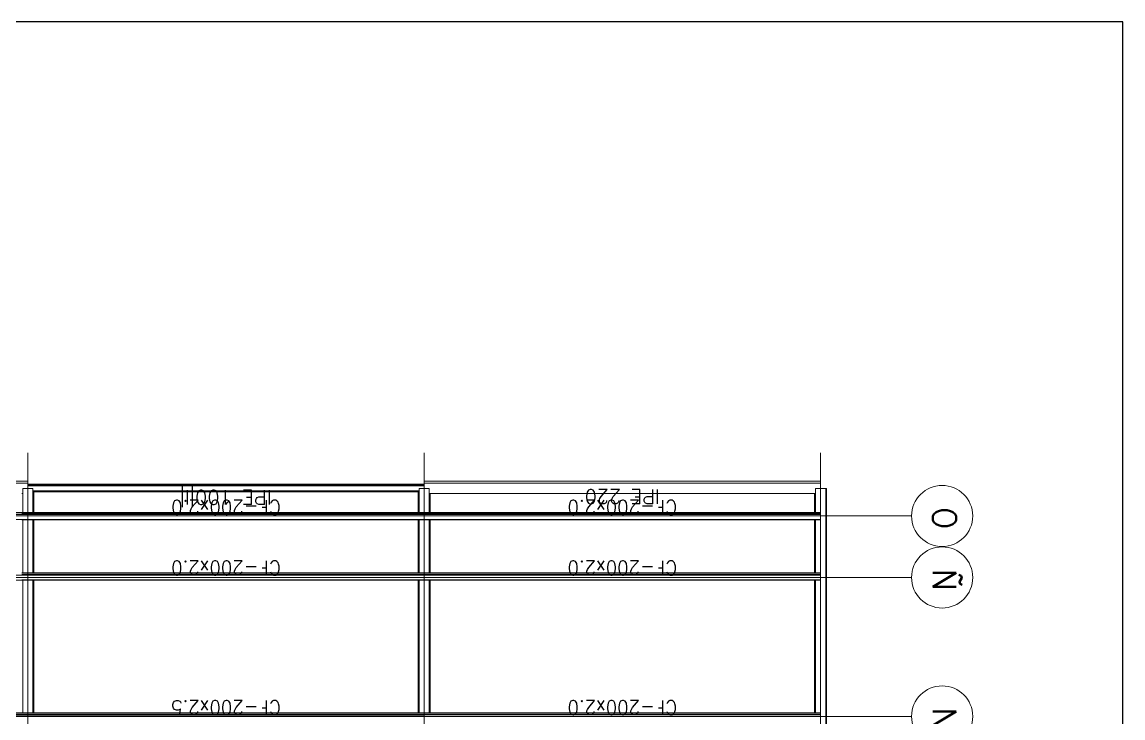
# Model space of a CAD drawing. Header units: millimetres. Extents: x 0 to 149, y -64 to 103.
# Drawn here: x 84.43 to 96.23, y 6.68 to 14.15 of the extents above; entities that cross this region are included whole.
import ezdxf
from ezdxf.enums import TextEntityAlignment as Align

# ---------------------------------------------------------------- set-up
doc = ezdxf.new("R2010")
doc.units = ezdxf.units.MM
for name, color, linetype, lineweight in [('BARRAS_DE_ACERO', 7, 'Continuous', 9), ('COTAS', 13, 'Continuous', 9), ('ejes', 251, 'Continuous', 0), ('REFERENCIA_DE_LAS_BARRAS', 2, 'Continuous', 9)]:
    doc.layers.add(name, color=color, linetype=linetype, lineweight=lineweight)
doc.styles.add('CYPETXT', font='romans__.ttf', dxfattribs={"height": 0.2})
doc.styles.get("Standard").update_dxf_attribs({"font": 'txt.shx'})

# ---------------------------------------------------------------- blocks, each defined once
blk = doc.blocks.new('DIN_A3')
for p, q in [((96.231, 14.149), (54.231, 14.149)), ((96.231, -15.551), (96.231, 14.149))]:
    blk.add_line(p, q)

msp = doc.modelspace()

# ---------------------------------------------------------------- linework, layer by layer
at = {"layer": 'BARRAS_DE_ACERO'}
for p, q in [((84.488, 9.22), (71.738, 9.22)), ((84.488, 9.219), (84.488, 9.22)), ((88.738, 9.22), (88.738, 9.219)), ((88.738, 9.22), (92.988, 9.22)), ((88.738, 9.219), (92.988, 9.219)), ((84.543, 9.143), (84.433, 9.143)), ((84.433, 9.089), (84.433, 9.143)), ((84.488, 9.198), (84.488, 9.19)), ((84.488, 9.19), (84.488, 9.181)), ((88.738, 9.19), (84.488, 9.19)), ((84.488, 9.181), (84.488, 9.171)), ((84.488, 9.171), (84.488, 9.171)), ((88.738, 9.171), (84.488, 9.171)), ((84.488, 9.171), (88.738, 9.171)), ((84.543, 9.143), (84.543, 9.116)), ((84.543, 9.116), (88.683, 9.116)), ((84.553, 9.107), (88.673, 9.107)), ((88.673, 9.109), (88.683, 9.109)), ((88.673, 9.107), (88.673, 9.109)), ((88.683, 9.143), (88.793, 9.143)), ((88.683, 9.109), (88.683, 8.886)), ((88.738, 9.199), (88.738, 9.198)), ((88.738, 9.198), (92.988, 9.198)), ((88.738, 9.19), (88.738, 9.198)), ((88.738, 9.181), (88.738, 9.19)), ((88.738, 9.171), (88.738, 9.171)), ((88.793, 9.143), (88.793, 9.089)), ((92.988, 9.198), (92.988, 9.162)), ((92.988, 9.143), (92.988, 9.162)), ((92.988, 9.143), (93.043, 9.143)), ((93.043, -0.807), (93.043, 9.143)), ((93.053, 9.143), (93.043, 9.143)), ((93.053, 9.143), (93.053, -0.807)), ((84.433, 9.089), (84.423, 9.089)), ((84.433, 9.089), (84.433, 8.886)), ((88.793, 9.089), (88.803, 9.089)), ((88.803, 9.089), (92.923, 9.089)), ((92.933, 9.089), (92.923, 9.089)), ((92.933, 9.089), (92.933, 8.886)), ((75.991, 8.883), (84.485, 8.883)), ((80.17, 8.882), (84.485, 8.882)), ((84.433, 8.886), (84.423, 8.886)), ((84.423, 8.869), (84.433, 8.869)), ((84.433, 8.867), (84.423, 8.867)), ((84.423, 8.867), (84.433, 8.867)), ((84.433, 8.865), (84.423, 8.865)), ((84.433, 8.862), (84.423, 8.862)), ((84.433, 8.886), (84.543, 8.886)), ((84.488, 8.869), (84.433, 8.869)), ((84.433, 8.867), (88.673, 8.867)), ((84.433, 8.867), (84.543, 8.867)), ((88.733, 8.865), (84.433, 8.865)), ((84.433, 8.864), (84.488, 8.864)), ((84.433, 8.862), (84.488, 8.862)), ((84.485, 8.883), (84.553, 8.883)), ((84.491, 8.882), (84.485, 8.882)), ((84.488, 8.869), (84.491, 8.869)), ((88.76, 8.864), (84.488, 8.864)), ((84.488, 8.862), (84.491, 8.862)), ((84.553, 8.882), (84.491, 8.882)), ((84.491, 8.869), (88.673, 8.869)), ((88.738, 8.862), (84.491, 8.862)), ((84.543, 8.885), (84.553, 8.885)), ((87.691, 8.867), (84.543, 8.867)), ((84.553, 8.886), (88.673, 8.886)), ((88.673, 8.885), (84.553, 8.885)), ((84.553, 8.883), (84.553, 8.883)), ((88.673, 8.883), (84.553, 8.883)), ((84.553, 8.882), (88.673, 8.882)), ((87.691, 8.867), (88.683, 8.867)), ((88.683, 8.885), (88.673, 8.885)), ((88.673, 8.883), (88.683, 8.883)), ((88.683, 8.882), (88.673, 8.882)), ((88.683, 8.869), (88.673, 8.869)), ((88.683, 8.867), (88.673, 8.867)), ((88.683, 8.886), (88.741, 8.886)), ((88.74, 8.885), (88.683, 8.885)), ((88.735, 8.883), (88.683, 8.883)), ((88.741, 8.882), (88.683, 8.882)), ((92.988, 8.869), (88.683, 8.869)), ((88.683, 8.867), (88.738, 8.867)), ((88.683, 8.867), (91.941, 8.867)), ((92.923, 8.865), (88.733, 8.865)), ((88.739, 8.883), (88.735, 8.883)), ((88.741, 8.867), (88.738, 8.867)), ((88.738, 8.862), (92.923, 8.862)), ((88.739, 8.883), (88.741, 8.883)), ((88.74, 8.885), (88.741, 8.885)), ((88.741, 8.883), (88.786, 8.883)), ((88.741, 8.883), (88.741, 8.883)), ((92.988, 8.882), (88.741, 8.882)), ((92.923, 8.867), (88.741, 8.867)), ((88.76, 8.864), (90.734, 8.864)), ((92.988, 8.885), (88.764, 8.885)), ((88.786, 8.883), (92.988, 8.883)), ((92.923, 8.864), (90.734, 8.864)), ((91.941, 8.867), (92.923, 8.867)), ((92.933, 8.886), (92.923, 8.886)), ((92.933, 8.867), (92.923, 8.867)), ((92.933, 8.867), (92.923, 8.867)), ((92.923, 8.865), (92.933, 8.865)), ((92.923, 8.864), (92.933, 8.864)), ((92.923, 8.862), (92.933, 8.862)), ((92.988, 8.886), (92.933, 8.886)), ((92.933, 8.867), (92.988, 8.867)), ((92.988, 8.865), (92.933, 8.865)), ((92.988, 8.864), (92.933, 8.864)), ((92.933, 8.862), (92.988, 8.862)), ((92.988, 8.885), (92.988, 8.886)), ((92.988, 8.885), (92.988, 8.883)), ((92.988, 8.883), (92.988, 8.882)), ((92.988, 8.882), (92.988, 8.869)), ((92.988, 8.867), (92.988, 8.865)), ((92.988, 8.867), (92.988, 8.867)), ((92.988, 8.862), (92.988, 8.811)), ((84.433, 8.81), (84.423, 8.81)), ((88.71, 8.808), (84.423, 8.808)), ((84.433, 8.808), (84.423, 8.808)), ((84.433, 8.811), (88.735, 8.811)), ((88.721, 8.81), (84.433, 8.81)), ((84.433, 8.808), (84.543, 8.808)), ((84.543, 8.807), (84.433, 8.807)), ((84.543, 8.808), (84.551, 8.808)), ((84.543, 8.807), (84.553, 8.807)), ((84.553, 8.808), (84.551, 8.808)), ((84.553, 8.808), (88.726, 8.808)), ((84.553, 8.807), (88.673, 8.807)), ((84.553, 8.807), (84.553, 8.236)), ((88.683, 8.807), (88.735, 8.807)), ((88.713, 8.808), (88.71, 8.808)), ((88.713, 8.808), (88.728, 8.808)), ((88.731, 8.81), (88.721, 8.81)), ((88.726, 8.808), (88.731, 8.808)), ((88.728, 8.808), (88.731, 8.808)), ((88.735, 8.81), (88.731, 8.81)), ((88.735, 8.808), (88.731, 8.808)), ((88.735, 8.808), (88.731, 8.808)), ((92.923, 8.811), (88.735, 8.811)), ((92.923, 8.81), (88.735, 8.81)), ((88.766, 8.808), (88.735, 8.808)), ((88.735, 8.808), (88.75, 8.808)), ((88.793, 8.807), (88.735, 8.807)), ((88.75, 8.808), (88.793, 8.808)), ((88.793, 8.808), (92.923, 8.808)), ((92.923, 8.811), (92.933, 8.811)), ((92.923, 8.81), (92.933, 8.81)), ((92.923, 8.808), (92.933, 8.808)), ((92.933, 8.811), (92.988, 8.811)), ((92.933, 8.81), (92.988, 8.81)), ((92.933, 8.808), (92.988, 8.808)), ((92.933, 8.808), (92.988, 8.808)), ((92.988, 8.807), (92.933, 8.807)), ((92.988, 8.811), (92.988, 8.81)), ((92.988, 8.81), (92.988, 8.808)), ((92.988, 8.808), (92.988, 8.807)), ((92.988, 8.808), (92.988, 8.808)), ((80.235, 8.157), (84.433, 8.157)), ((84.433, 8.212), (80.305, 8.212)), ((84.423, 8.236), (84.433, 8.236)), ((84.423, 8.234), (84.428, 8.234)), ((84.433, 8.232), (84.423, 8.232)), ((84.433, 8.232), (84.423, 8.232)), ((84.433, 8.218), (84.423, 8.218)), ((84.433, 8.217), (84.423, 8.217)), ((84.423, 8.216), (84.433, 8.216)), ((84.433, 8.215), (84.423, 8.215)), ((84.423, 8.161), (88.803, 8.161)), ((88.799, 8.158), (84.423, 8.158)), ((84.428, 8.234), (84.433, 8.234)), ((84.433, 8.236), (84.485, 8.236)), ((84.543, 8.234), (84.433, 8.234)), ((84.433, 8.232), (84.485, 8.232)), ((84.543, 8.232), (84.433, 8.232)), ((84.543, 8.218), (84.433, 8.218)), ((84.485, 8.217), (84.433, 8.217)), ((84.433, 8.216), (84.485, 8.216)), ((84.543, 8.215), (84.433, 8.215)), ((84.433, 8.212), (84.543, 8.212)), ((84.433, 8.157), (84.543, 8.157)), ((84.543, 8.236), (84.485, 8.236)), ((84.543, 8.232), (84.485, 8.232)), ((84.485, 8.217), (84.543, 8.217)), ((84.543, 8.216), (84.485, 8.216)), ((84.553, 8.234), (84.543, 8.234)), ((84.543, 8.232), (84.553, 8.232)), ((84.543, 8.218), (84.553, 8.218)), ((84.543, 8.217), (84.553, 8.217)), ((84.553, 8.216), (84.543, 8.216)), ((84.553, 8.215), (84.543, 8.215)), ((84.553, 8.212), (84.543, 8.212)), ((84.543, 8.157), (84.553, 8.157)), ((88.673, 8.157), (84.543, 8.157)), ((88.673, 8.236), (84.553, 8.236)), ((84.553, 8.234), (88.673, 8.234)), ((88.673, 8.232), (84.553, 8.232)), ((88.673, 8.218), (84.553, 8.218)), ((84.553, 8.217), (88.673, 8.217)), ((84.553, 8.216), (88.673, 8.216)), ((88.673, 8.215), (84.553, 8.215)), ((84.553, 8.213), (88.673, 8.213)), ((84.553, 8.212), (88.673, 8.212)), ((84.553, 8.157), (84.553, 6.736)), ((88.673, 8.157), (84.553, 8.157)), ((88.683, 8.236), (88.673, 8.236)), ((88.673, 8.234), (88.683, 8.234)), ((88.673, 8.232), (88.683, 8.232)), ((88.673, 8.218), (88.683, 8.218)), ((88.673, 8.217), (88.683, 8.217)), ((88.673, 8.216), (88.683, 8.216)), ((88.673, 8.215), (88.683, 8.215)), ((88.683, 8.213), (88.673, 8.213)), ((88.683, 8.212), (88.673, 8.212)), ((88.793, 8.157), (88.673, 8.157)), ((88.673, 8.157), (88.683, 8.157)), ((88.673, 6.736), (88.673, 8.157)), ((88.683, 8.236), (88.741, 8.236)), ((88.683, 8.234), (88.715, 8.234)), ((88.683, 8.232), (88.735, 8.232)), ((88.683, 8.232), (88.735, 8.232)), ((88.735, 8.218), (88.683, 8.218)), ((88.735, 8.216), (88.683, 8.216)), ((88.735, 8.213), (88.683, 8.213)), ((88.683, 8.212), (88.735, 8.212)), ((88.793, 8.157), (88.683, 8.157)), ((88.683, 6.736), (88.683, 8.157)), ((88.735, 8.234), (88.715, 8.234)), ((88.735, 8.234), (88.793, 8.234)), ((88.793, 8.232), (88.735, 8.232)), ((88.793, 8.232), (88.735, 8.232)), ((88.793, 8.218), (88.735, 8.218)), ((88.793, 8.216), (88.735, 8.216)), ((88.793, 8.213), (88.735, 8.213)), ((88.793, 8.212), (88.735, 8.212)), ((88.803, 8.236), (88.793, 8.236)), ((88.803, 8.234), (88.793, 8.234)), ((88.793, 8.232), (88.803, 8.232)), ((88.793, 8.232), (88.803, 8.232)), ((88.793, 8.218), (88.803, 8.218)), ((88.793, 8.217), (88.803, 8.217)), ((88.793, 8.216), (88.803, 8.216)), ((88.793, 8.215), (88.803, 8.215)), ((88.793, 8.213), (88.803, 8.213)), ((88.803, 8.212), (88.793, 8.212)), ((88.793, 8.157), (92.933, 8.157)), ((88.793, 8.157), (88.793, 6.736)), ((92.988, 8.159), (88.799, 8.159)), ((92.923, 8.158), (88.799, 8.158)), ((92.923, 8.236), (88.803, 8.236)), ((88.803, 8.234), (92.985, 8.234)), ((92.985, 8.232), (88.803, 8.232)), ((88.803, 8.232), (92.985, 8.232)), ((88.803, 8.218), (92.985, 8.218)), ((88.803, 8.217), (92.985, 8.217)), ((88.803, 8.216), (92.985, 8.216)), ((88.803, 8.215), (92.985, 8.215)), ((88.803, 8.213), (92.985, 8.213)), ((88.803, 8.212), (92.985, 8.212)), ((92.985, 8.161), (88.803, 8.161)), ((92.923, 8.157), (88.803, 8.157)), ((92.988, 8.158), (92.923, 8.158)), ((92.933, 8.157), (92.923, 8.157)), ((92.933, 8.157), (92.988, 8.157)), ((92.988, 8.236), (92.985, 8.236)), ((92.988, 8.234), (92.985, 8.234)), ((92.988, 8.232), (92.985, 8.232)), ((92.988, 8.232), (92.985, 8.232)), ((92.988, 8.218), (92.985, 8.218)), ((92.988, 8.217), (92.985, 8.217)), ((92.988, 8.216), (92.985, 8.216)), ((92.985, 8.215), (92.986, 8.215)), ((92.985, 8.212), (92.988, 8.212)), ((92.988, 8.161), (92.985, 8.161)), ((92.986, 8.215), (92.988, 8.215)), ((92.987, 8.213), (92.988, 8.213)), ((92.988, 8.236), (92.988, 8.234)), ((92.988, 8.234), (92.988, 8.232)), ((92.988, 8.232), (92.988, 8.218)), ((92.988, 8.232), (92.988, 8.232)), ((92.988, 8.218), (92.988, 8.217)), ((92.988, 8.217), (92.988, 8.216)), ((92.988, 8.215), (92.988, 8.216)), ((92.988, 8.215), (92.988, 8.213)), ((92.988, 8.213), (92.988, 8.212)), ((92.988, 8.212), (92.988, 8.161)), ((92.988, 8.161), (92.988, 8.159)), ((92.988, 8.159), (92.988, 8.158)), ((92.988, 8.158), (92.988, 8.157)), ((92.988, 8.157), (92.988, 8.157)), ((80.241, 6.731), (84.491, 6.731)), ((80.291, 6.732), (84.433, 6.732)), ((84.491, 6.734), (80.305, 6.734)), ((84.433, 6.736), (84.423, 6.736)), ((84.433, 6.736), (84.491, 6.736)), ((84.491, 6.732), (84.433, 6.732)), ((84.491, 6.736), (84.543, 6.736)), ((84.491, 6.734), (84.511, 6.734)), ((84.543, 6.732), (84.491, 6.732)), ((88.673, 6.731), (84.491, 6.731)), ((84.543, 6.734), (84.511, 6.734)), ((84.543, 6.734), (84.553, 6.734)), ((84.543, 6.732), (88.673, 6.732)), ((88.673, 6.736), (84.553, 6.736)), ((88.673, 6.734), (84.553, 6.734)), ((88.673, 6.736), (88.683, 6.736)), ((88.673, 6.734), (88.683, 6.734)), ((88.683, 6.732), (88.673, 6.732)), ((88.683, 6.731), (88.673, 6.731)), ((88.736, 6.736), (88.683, 6.736)), ((88.683, 6.734), (88.735, 6.734)), ((88.683, 6.732), (88.738, 6.732)), ((88.738, 6.731), (88.683, 6.731)), ((88.738, 6.734), (88.735, 6.734)), ((88.738, 6.736), (88.741, 6.736)), ((88.738, 6.734), (88.738, 6.734)), ((88.741, 6.732), (88.738, 6.732)), ((88.738, 6.732), (88.738, 6.732)), ((88.738, 6.732), (88.741, 6.732)), ((88.738, 6.732), (88.738, 6.732)), ((88.738, 6.731), (88.738, 6.732)), ((88.793, 6.736), (88.741, 6.736)), ((88.793, 6.734), (88.741, 6.734)), ((88.741, 6.732), (88.748, 6.732)), ((88.741, 6.732), (92.985, 6.732)), ((88.748, 6.732), (88.793, 6.732)), ((88.803, 6.736), (88.793, 6.736)), ((88.793, 6.734), (88.803, 6.734)), ((92.985, 6.732), (88.793, 6.732)), ((88.803, 6.734), (92.985, 6.734)), ((92.923, 6.736), (92.933, 6.736)), ((92.988, 6.736), (92.933, 6.736)), ((92.985, 6.734), (92.988, 6.734)), ((92.988, 6.732), (92.988, 6.718)), ((84.433, 6.715), (75.988, 6.715)), ((84.433, 6.711), (80.238, 6.711)), ((84.485, 6.718), (80.304, 6.718)), ((80.304, 6.716), (84.485, 6.716)), ((84.433, 6.713), (84.423, 6.713)), ((84.485, 6.715), (84.433, 6.715)), ((84.433, 6.713), (84.485, 6.713)), ((84.433, 6.711), (84.485, 6.711)), ((84.485, 6.718), (84.49, 6.718)), ((84.485, 6.717), (84.488, 6.717)), ((84.488, 6.716), (84.485, 6.716)), ((84.488, 6.715), (84.485, 6.715)), ((84.488, 6.713), (84.485, 6.713)), ((84.488, 6.711), (84.485, 6.711)), ((84.491, 6.717), (84.488, 6.717)), ((84.491, 6.716), (84.488, 6.716)), ((84.491, 6.715), (84.488, 6.715)), ((84.491, 6.711), (84.488, 6.711)), ((84.49, 6.718), (84.491, 6.718)), ((84.553, 6.718), (84.491, 6.718)), ((88.655, 6.717), (84.491, 6.717)), ((84.491, 6.716), (84.507, 6.716)), ((84.491, 6.715), (84.542, 6.715)), ((88.673, 6.711), (84.491, 6.711)), ((84.507, 6.716), (88.673, 6.716)), ((88.673, 6.715), (84.542, 6.715)), ((88.673, 6.718), (84.553, 6.718)), ((86.816, 6.713), (88.673, 6.713)), ((88.683, 6.718), (88.673, 6.718)), ((88.683, 6.716), (88.673, 6.716)), ((88.683, 6.715), (88.673, 6.715)), ((88.683, 6.713), (88.673, 6.713)), ((88.673, 6.711), (88.683, 6.711)), ((88.738, 6.718), (88.683, 6.718)), ((88.683, 6.716), (88.738, 6.716)), ((88.683, 6.715), (88.738, 6.715)), ((88.738, 6.718), (88.741, 6.718)), ((88.738, 6.717), (88.738, 6.717)), ((88.741, 6.717), (88.738, 6.717)), ((88.738, 6.716), (88.738, 6.717)), ((88.738, 6.716), (88.738, 6.715)), ((88.738, 6.716), (88.738, 6.716)), ((88.741, 6.716), (88.738, 6.716)), ((88.738, 6.715), (88.793, 6.715)), ((88.738, 6.715), (88.738, 6.713)), ((88.738, 6.715), (88.738, 6.715)), ((88.738, 6.712), (88.738, 6.713)), ((88.741, 6.712), (88.738, 6.712)), ((88.793, 6.718), (88.741, 6.718)), ((91.925, 6.717), (88.741, 6.717)), ((92.985, 6.716), (88.741, 6.716)), ((92.985, 6.712), (88.741, 6.712)), ((88.793, 6.718), (88.803, 6.718)), ((92.985, 6.715), (88.793, 6.715)), ((92.985, 6.718), (88.803, 6.718)), ((92.985, 6.717), (91.925, 6.717)), ((92.988, 6.718), (92.985, 6.718)), ((92.988, 6.717), (92.985, 6.717)), ((92.988, 6.716), (92.985, 6.716)), ((92.988, 6.715), (92.985, 6.715)), ((92.988, 6.713), (92.985, 6.713)), ((92.988, 6.712), (92.985, 6.712)), ((92.988, 6.718), (92.988, 6.717)), ((92.988, 6.717), (92.988, 6.716)), ((92.988, 6.716), (92.988, 6.715)), ((92.988, 6.715), (92.988, 6.713)), ((92.988, 6.713), (92.988, 6.712)), ((92.988, 6.712), (92.988, 6.661))]:
    msp.add_line(p, q, dxfattribs=at)
for points in [[(71.738, 9.2), (71.738, 9.199), (84.488, 9.199), (84.488, 9.219)], [(84.488, 9.219), (71.738, 9.219), (71.738, 9.2)], [(88.738, 9.219), (88.738, 9.199), (92.988, 9.199)], [(92.988, 9.22), (92.988, 9.219), (92.988, 9.199), (92.988, 9.198)], [(71.738, 9.198), (84.488, 9.198), (84.488, 9.199)], [(88.738, 9.171), (88.738, 9.181), (84.488, 9.181)], [(84.543, 9.116), (84.543, 9.109), (84.553, 9.109)], [(84.543, 9.109), (84.543, 8.886), (84.553, 8.886)], [(84.553, 8.886), (84.553, 9.107), (84.553, 9.109)], [(88.673, 9.107), (88.673, 8.886), (88.683, 8.886)], [(88.683, 9.143), (88.683, 9.116), (88.683, 9.109)], [(92.988, 9.143), (92.933, 9.143), (92.933, 9.089)], [(88.741, 8.886), (88.793, 8.886), (88.793, 9.089)], [(88.793, 8.886), (88.803, 8.886), (88.803, 9.089)], [(88.803, 8.886), (92.923, 8.886), (92.923, 9.089)], [(84.543, 8.885), (80.305, 8.885), (76.055, 8.885)], [(84.433, 8.864), (84.423, 8.864), (80.305, 8.864)], [(88.741, 8.885), (88.741, 8.885), (88.764, 8.885)], [(92.933, 8.867), (92.988, 8.867), (92.988, 8.869)], [(92.988, 8.865), (92.988, 8.864), (92.988, 8.862)], [(84.433, 8.811), (84.423, 8.811), (80.305, 8.811), (80.241, 8.811), (76.055, 8.811)], [(84.433, 8.236), (84.433, 8.807), (84.423, 8.807)], [(84.543, 8.807), (84.543, 8.236), (84.553, 8.236)], [(88.683, 8.236), (88.683, 8.807), (88.673, 8.807), (88.673, 8.236)], [(88.741, 8.236), (88.793, 8.236), (88.793, 8.807)], [(88.766, 8.808), (92.923, 8.808), (92.933, 8.808)], [(88.803, 8.236), (88.803, 8.807), (88.793, 8.807)], [(88.803, 8.807), (92.923, 8.807), (92.933, 8.807), (92.933, 8.236), (92.985, 8.236)], [(92.923, 8.807), (92.923, 8.236), (92.933, 8.236)], [(80.235, 8.159), (84.433, 8.159), (88.799, 8.159)], [(84.553, 8.213), (84.543, 8.213), (84.433, 8.213), (84.423, 8.213)], [(84.433, 6.736), (84.433, 8.157), (84.423, 8.157)], [(84.433, 8.157), (84.5, 8.157), (84.543, 8.157)], [(84.543, 8.232), (84.553, 8.232), (88.673, 8.232), (88.683, 8.232)], [(84.543, 8.157), (84.543, 6.736), (84.553, 6.736)], [(88.793, 8.217), (88.735, 8.217), (88.683, 8.217)], [(88.793, 8.215), (88.735, 8.215), (88.683, 8.215)], [(88.793, 8.157), (88.803, 8.157), (88.803, 6.736)], [(88.803, 6.736), (92.923, 6.736), (92.923, 8.157)], [(92.988, 8.157), (92.933, 8.157), (92.933, 6.736)], [(92.987, 8.213), (92.987, 8.213), (92.985, 8.213)], [(88.738, 6.736), (88.738, 6.736), (88.736, 6.736)], [(88.738, 6.736), (88.738, 6.734), (88.741, 6.734)], [(88.738, 6.718), (88.738, 6.718), (88.738, 6.731)], [(92.985, 6.732), (92.988, 6.732), (92.988, 6.734), (92.988, 6.736)], [(92.985, 6.732), (92.988, 6.732), (92.988, 6.732)], [(84.485, 6.717), (83.318, 6.717), (80.305, 6.717)], [(86.816, 6.713), (84.491, 6.713), (84.488, 6.713)], [(88.738, 6.717), (88.683, 6.717), (88.673, 6.717), (88.655, 6.717)], [(88.683, 6.713), (88.738, 6.713), (88.738, 6.713)], [(88.683, 6.711), (88.738, 6.711), (88.738, 6.712)], [(88.738, 6.717), (88.738, 6.717), (88.738, 6.718)], [(92.985, 6.713), (90.734, 6.713), (88.738, 6.713)]]:
    msp.add_lwpolyline(points, dxfattribs=at)
at = {"layer": 'COTAS'}
for centre in [(94.292, 8.847), (94.292, 8.187), (94.292, 6.696)]:
    msp.add_circle(centre, 0.328, dxfattribs=at)
at = {"layer": 'ejes'}
for p, q in [((84.488, 9.524), (84.488, -11.597)), ((88.738, 9.524), (88.738, -11.597)), ((92.988, 9.524), (92.988, -11.597)), ((93.964, 8.847), (56.4, 8.847)), ((93.964, 8.187), (56.4, 8.187)), ((93.964, 6.696), (56.4, 6.696))]:
    msp.add_line(p, q, dxfattribs=at)

# ---------------------------------------------------------------- block references
msp.add_blockref('DIN_A3', (0, 0))

# ---------------------------------------------------------------- texts
at = {"layer": 'COTAS', "char_height": 0.25, "attachment_point": 1, "rotation": 270}
for s, insert in [('O', (94.442, 8.94)), ('Ñ', (94.442, 8.28)), ('N', (94.442, 6.79))]:
    msp.add_mtext_dynamic_manual_height_columns(s, width=0.27656, gutter_width=12.5, heights=[0], dxfattribs=dict(at, insert=insert))
at = {"layer": 'REFERENCIA_DE_LAS_BARRAS', "style": 'CYPETXT'}
for s, width, p, p2 in [('IPE 100|I|', 0.866214, (87.106, 9.124), (86.12, 9.124)), ('IPE 220', 0.843848, (91.266, 9.13), (90.46, 9.13)), ('CF-200x2.0', 0.812558, (87.201, 9.017), (86.025, 9.017)), ('CF-200x2.0', 0.812558, (91.451, 9.017), (90.275, 9.017)), ('CF-200x2.0', 0.812558, (87.201, 8.366), (86.025, 8.366)), ('CF-200x2.0', 0.812558, (91.451, 8.366), (90.275, 8.366)), ('CF-200x2.5', 0.812558, (87.201, 6.866), (86.025, 6.866)), ('CF-200x2.0', 0.812558, (91.451, 6.866), (90.275, 6.866))]:
    msp.add_text(s, height=0.1533, rotation=180, dxfattribs=dict(at, width=width)).set_placement(p, p2, align=Align.FIT)

doc.saveas('drawing.dxf')
